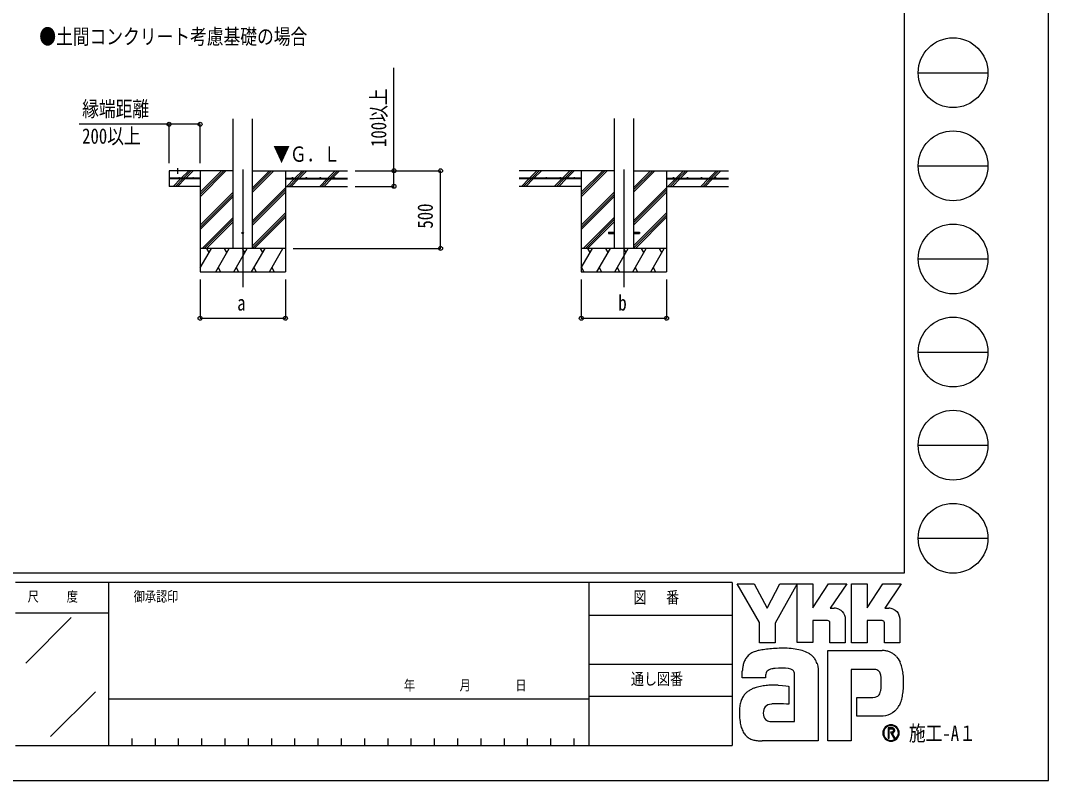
# Model space of a CAD drawing. Units: millimetres, scale not verified. Extents: x -12615 to 12615, y -8910 to 8910.
# Drawn here: x 5988 to 12615, y -8910 to -4014 of the extents above; entities that cross this region are included whole.
import ezdxf
from ezdxf.enums import TextEntityAlignment as Align

# ---------------------------------------------------------------- set-up
doc = ezdxf.new("R2010")
doc.units = ezdxf.units.MM
doc.header["$LTSCALE"] = 40
for name, color, linetype in [('0-2_USER1', 3, 'Continuous'), ('0-3_YKK_12', 2, 'Continuous'), ('0-4_YKK_13', 4, 'Continuous'), ('0-5_YKK_A1', 4, 'Continuous'), ('0-6_YKK_D', 6, 'Continuous'), ('0-7_YKK_ZWAK', 7, 'Continuous')]:
    doc.layers.add(name, color=color, linetype=linetype)
doc.styles.add('ＭＳ ゴシック', font='')
doc.styles.get('ＭＳ ゴシック').set_extended_font_data('MS Gothic')

msp = doc.modelspace()

# ---------------------------------------------------------------- linework, layer by layer
at = {"layer": '0-3_YKK_12'}
for p, q in [((7420.75, -4972.97), (7420.75, -5732.18)), ((9878.14, -4972.97), (9878.14, -5732.18))]:
    msp.add_line(p, q, dxfattribs=at)
at = {"layer": '0-4_YKK_13'}
for p, q in [((9778.14, -5377.68), (9778.14, -5386.68)), ((9778.14, -5377.68), (9815.64, -5377.68)), ((9778.14, -5386.68), (9815.64, -5386.68)), ((9940.64, -5377.68), (9978.14, -5377.68)), ((9940.64, -5386.68), (9978.14, -5386.68)), ((9978.14, -5377.68), (9978.14, -5386.68))]:
    msp.add_line(p, q, dxfattribs=at)
msp.add_circle((7420.75, -5382.18), 5, dxfattribs=at)
at = {"layer": '0-5_YKK_A1'}
for p, q in [((7358.25, -5482.18), (7358.25, -4646.83)), ((7483.25, -5482.18), (7483.25, -4646.83)), ((9815.64, -4645.83), (9815.64, -5482.18)), ((9940.64, -4645.83), (9940.64, -5482.18)), ((6999.27, -4965.97), (6999.27, -5000.82)), ((7145.75, -5029.68), (6945.75, -5029.68)), ((7145.75, -5034.68), (6945.75, -5034.68)), ((6973.62, -5080.78), (7019.71, -5034.68)), ((6986.35, -5082.18), (7033.85, -5034.68)), ((7000.5, -5082.18), (7048, -5034.68)), ((7024.71, -5029.68), (7072.21, -4982.18)), ((7038.85, -5029.68), (7086.36, -4982.18)), ((7053, -5029.68), (7100.5, -4982.18)), ((7145.75, -4982.18), (7145.75, -5632.18)), ((7145.75, -5149.06), (7312.63, -4982.18)), ((7145.75, -5134.92), (7298.49, -4982.18)), ((7145.75, -5120.78), (7284.35, -4982.18)), ((7145.75, -5029.68), (7145.75, -5034.68)), ((7483.25, -5119.93), (7621, -4982.18)), ((7483.25, -5105.79), (7606.85, -4982.18)), ((7483.25, -5091.65), (7592.71, -4982.18)), ((7483.25, -4982.18), (8095.75, -4982.18)), ((7695.75, -4982.18), (7695.75, -5632.18)), ((7695.75, -5029.68), (8095.75, -5029.68)), ((7695.75, -5029.68), (7695.75, -5034.68)), ((7695.75, -5034.68), (8095.75, -5034.68)), ((7704.84, -5082.18), (7752.34, -5034.68)), ((7718.99, -5082.18), (7766.49, -5034.68)), ((7733.13, -5082.18), (7780.63, -5034.68)), ((7757.34, -5029.68), (7804.85, -4982.18)), ((7771.49, -5029.68), (7818.99, -4982.18)), ((7785.63, -5029.68), (7833.13, -4982.18)), ((7916.98, -5082.18), (7964.48, -5034.68)), ((7931.12, -5082.18), (7978.62, -5034.68)), ((7945.26, -5082.18), (7992.76, -5034.68)), ((7969.48, -5029.68), (8016.98, -4982.18)), ((7983.62, -5029.68), (8031.12, -4982.18)), ((7997.76, -5029.68), (8045.26, -4982.18)), ((9815.64, -4982.18), (9203.14, -4982.18)), ((9603.14, -5029.68), (9203.14, -5029.68)), ((9603.14, -5034.68), (9203.14, -5034.68)), ((9217.47, -5082.18), (9264.97, -5034.68)), ((9231.61, -5082.18), (9279.11, -5034.68)), ((9245.75, -5082.18), (9293.25, -5034.68)), ((9269.97, -5029.68), (9317.47, -4982.18)), ((9284.11, -5029.68), (9285.78, -5028.02)), ((9288.97, -5024.83), (9331.61, -4982.18)), ((9298.25, -5029.68), (9345.75, -4982.18)), ((9431, -5080.78), (9477.1, -5034.68)), ((9443.74, -5082.18), (9491.24, -5034.68)), ((9457.89, -5082.18), (9505.39, -5034.68)), ((9482.1, -5029.68), (9529.6, -4982.18)), ((9496.24, -5029.68), (9543.74, -4982.18)), ((9510.39, -5029.68), (9557.89, -4982.18)), ((9603.14, -4982.18), (9603.14, -5632.18)), ((9603.14, -5149.06), (9770.02, -4982.18)), ((9603.14, -5134.92), (9755.88, -4982.18)), ((9603.14, -5120.78), (9741.73, -4982.18)), ((9603.14, -5029.68), (9603.14, -5034.68)), ((9940.64, -5119.93), (10078.39, -4982.18)), ((9940.64, -5105.79), (10064.24, -4982.18)), ((9940.64, -5091.65), (10050.1, -4982.18)), ((9940.64, -4982.18), (10553.14, -4982.18)), ((10153.14, -4982.18), (10153.14, -5632.18)), ((10153.14, -5029.68), (10553.14, -5029.68)), ((10153.14, -5029.68), (10153.14, -5034.68)), ((10153.14, -5034.68), (10553.14, -5034.68)), ((10162.23, -5082.18), (10209.73, -5034.68)), ((10176.37, -5082.18), (10223.88, -5034.68)), ((10190.52, -5082.18), (10238.02, -5034.68)), ((10214.73, -5029.68), (10262.23, -4982.18)), ((10228.88, -5029.68), (10276.38, -4982.18)), ((10243.02, -5029.68), (10290.52, -4982.18)), ((10374.37, -5082.18), (10421.87, -5034.68)), ((10388.51, -5082.18), (10436.01, -5034.68)), ((10402.65, -5082.18), (10450.15, -5034.68)), ((10426.87, -5029.68), (10474.37, -4982.18)), ((10441.01, -5029.68), (10488.51, -4982.18)), ((10455.15, -5029.68), (10502.65, -4982.18)), ((7145.75, -5082.18), (6945.75, -5082.18)), ((7483.25, -5303.78), (7695.75, -5091.28)), ((7695.75, -5082.18), (8095.75, -5082.18)), ((9603.14, -5082.18), (9203.14, -5082.18)), ((9940.64, -5303.78), (10153.14, -5091.28)), ((10153.14, -5082.18), (10553.14, -5082.18)), ((7145.75, -5332.91), (7358.25, -5120.41)), ((7145.75, -5347.05), (7358.25, -5134.55)), ((7145.75, -5361.19), (7358.25, -5148.7)), ((7483.25, -5317.92), (7695.75, -5105.42)), ((7483.25, -5332.06), (7695.75, -5119.56)), ((9603.14, -5332.91), (9815.64, -5120.41)), ((9603.14, -5347.05), (9815.64, -5134.55)), ((9603.14, -5361.19), (9815.64, -5148.7)), ((9940.64, -5317.92), (10153.14, -5105.42)), ((9940.64, -5332.06), (10153.14, -5119.56)), ((7158.61, -5482.18), (7358.25, -5282.54)), ((7172.75, -5482.18), (7358.25, -5296.68)), ((7483.25, -5465.91), (7695.75, -5253.41)), ((7483.25, -5480.05), (7695.75, -5267.55)), ((7495.26, -5482.18), (7695.75, -5281.69)), ((9615.99, -5482.18), (9815.64, -5282.54)), ((9630.14, -5482.18), (9815.64, -5296.68)), ((9940.64, -5465.91), (10153.14, -5253.41)), ((9940.64, -5480.05), (10153.14, -5267.55)), ((9952.65, -5482.18), (10153.14, -5281.69)), ((7186.89, -5482.18), (7358.25, -5310.83)), ((9644.28, -5482.18), (9815.64, -5310.83)), ((7695.75, -5482.18), (7145.75, -5482.18)), ((7145.75, -5607.63), (7218.18, -5482.18)), ((7203.18, -5508.17), (7188.17, -5482.18)), ((7247.04, -5632.18), (7333.65, -5482.18)), ((7318.65, -5508.16), (7303.65, -5482.18)), ((7362.51, -5632.18), (7449.12, -5482.18)), ((7434.12, -5508.17), (7419.11, -5482.18)), ((7477.98, -5632.18), (7564.59, -5482.18)), ((7549.59, -5508.17), (7534.58, -5482.18)), ((7593.45, -5632.18), (7680.06, -5482.18)), ((7650.06, -5482.18), (7650.06, -5482.18)), ((10153.14, -5482.18), (9603.14, -5482.18)), ((9603.14, -5607.63), (9675.57, -5482.18)), ((9660.56, -5508.17), (9645.56, -5482.18)), ((9704.43, -5632.18), (9791.04, -5482.18)), ((9776.03, -5508.16), (9761.03, -5482.18)), ((9819.9, -5632.18), (9906.51, -5482.18)), ((9891.5, -5508.17), (9876.5, -5482.18)), ((9935.37, -5632.18), (10021.98, -5482.18)), ((10006.97, -5508.17), (9991.97, -5482.18)), ((10050.84, -5632.18), (10137.45, -5482.18)), ((10122.45, -5508.16), (10107.44, -5482.18)), ((7145.75, -5632.18), (7695.75, -5632.18)), ((7262.04, -5606.2), (7277.04, -5632.18)), ((7377.51, -5606.2), (7392.51, -5632.18)), ((7492.98, -5606.2), (7507.98, -5632.18)), ((7608.45, -5606.2), (7623.45, -5632.18)), ((9603.14, -5632.18), (10153.14, -5632.18)), ((9603.96, -5606.2), (9618.96, -5632.18)), ((9719.43, -5606.2), (9734.43, -5632.18)), ((9834.9, -5606.2), (9849.9, -5632.18)), ((9950.37, -5606.2), (9965.37, -5632.18)), ((10065.84, -5606.2), (10080.84, -5632.18))]:
    msp.add_line(p, q, dxfattribs=at)
msp.add_lwpolyline([(7358.25, -4982.18), (6945.75, -4982.18), (6945.75, -5082.18)], dxfattribs=at)
for centre in [(7010.75, -5027.18), (7100.75, -5027.18), (7740.75, -5027.18), (7830.75, -5027.18), (7920.75, -5027.18), (8010.75, -5027.18), (9288.14, -5027.18), (9378.14, -5027.18), (9468.14, -5027.18), (9558.14, -5027.18), (10198.14, -5027.18), (10288.14, -5027.18), (10378.14, -5027.18), (10468.14, -5027.18)]:
    msp.add_circle(centre, 2.5, dxfattribs=at)
at = {"layer": '0-6_YKK_D'}
for p, q in [((6945.75, -4932.18), (6945.75, -4681.18)), ((7145.75, -4932.18), (7145.75, -4681.18)), ((8145.75, -4982.18), (8696.75, -4982.18)), ((8145.75, -4982.18), (8396.75, -4982.18)), ((8695.75, -5482.18), (8695.75, -4982.18)), ((8145.75, -5082.18), (8396.75, -5082.18)), ((7745.75, -5482.18), (8696.75, -5482.18)), ((7145.75, -5682.18), (7145.75, -5933.18)), ((7695.75, -5682.18), (7695.75, -5933.18)), ((9603.14, -5682.18), (9603.14, -5933.18)), ((10153.14, -5682.18), (10153.14, -5933.18)), ((7145.75, -5932.18), (7695.75, -5932.18)), ((9603.14, -5932.18), (10153.14, -5932.18))]:
    msp.add_line(p, q, dxfattribs=at)
for points in [[(8395.75, -5082.18), (8395.75, -4982.18), (8395.75, -4318.98)], [(7145.75, -4682.18), (6945.75, -4682.18), (6365.15, -4682.18)]]:
    msp.add_lwpolyline(points, dxfattribs=at)
for centre in [(6945.75, -4682.18), (7145.75, -4682.18), (8395.75, -4982.18), (8695.75, -4982.18), (8395.75, -5082.18), (8695.75, -5482.18), (7145.75, -5932.18), (7695.75, -5932.18), (9603.14, -5932.18), (10153.14, -5932.18)]:
    msp.add_circle(centre, 12.75, dxfattribs=at)
at = {"layer": '0-7_YKK_ZWAK'}
for p, q in [((11685.06, 8325), (11685.06, -7575)), ((11775.06, -4350), (12225.06, -4350)), ((11775.06, -4950), (12225.06, -4950)), ((11775.06, -5550), (12225.06, -5550)), ((11775.06, -6150), (12225.06, -6150)), ((11775.06, -6750), (12225.06, -6750)), ((11775.06, -7350), (12225.06, -7350)), ((11685.06, -7575), (-11714.94, -7575)), ((6555.06, -7635), (5955.06, -7635)), ((9652.56, -7635), (6555.06, -7635)), ((6555.06, -7635), (6555.06, -8685)), ((9652.56, -7635), (9652.56, -8685)), ((10575.06, -7635), (9652.56, -7635)), ((10575.06, -7635), (10575.06, -8685)), ((5955.06, -7830), (6555.06, -7830)), ((6021.31, -8154.87), (6315.11, -7861.08)), ((9652.56, -7845), (10575.06, -7845)), ((9652.56, -8160), (10575.06, -8160)), ((6182.02, -8627.97), (6470.68, -8339.3)), ((6555.06, -8385), (9652.56, -8385)), ((10575.06, -8370), (9652.56, -8370)), ((6705.06, -8640), (6705.06, -8685)), ((6855.06, -8640), (6855.06, -8685)), ((7005.06, -8640), (7005.06, -8685)), ((7155.06, -8640), (7155.06, -8685)), ((7305.06, -8640), (7305.06, -8685)), ((7455.06, -8640), (7455.06, -8685)), ((7605.06, -8640), (7605.06, -8685)), ((7755.06, -8640), (7755.06, -8685)), ((7905.06, -8640), (7905.06, -8685)), ((8055.06, -8640), (8055.06, -8685)), ((8205.06, -8640), (8205.06, -8685)), ((8355.06, -8640), (8355.06, -8685)), ((8505.06, -8640), (8505.06, -8685)), ((8655.06, -8640), (8655.06, -8685)), ((8805.06, -8640), (8805.06, -8685)), ((8955.06, -8640), (8955.06, -8685)), ((9105.06, -8640), (9105.06, -8685)), ((9255.06, -8640), (9255.06, -8685)), ((9405.06, -8640), (9405.06, -8685)), ((9555.06, -8640), (9555.06, -8685)), ((11600.02, -8651.94), (11600.02, -8651.94)), ((5955.06, -8685), (6555.06, -8685)), ((6555.06, -8685), (9652.56, -8685)), ((9652.56, -8685), (10575.06, -8685))]:
    msp.add_line(p, q, dxfattribs=at)
for points in [[(-12615, -8910), (12615, -8910), (12615, 8910), (-12615, 8910)], [(10608.06, -7644), (10718.49, -7644), (10801.41, -7800.3), (10884.12, -7644), (10994.63, -7644), (10853.01, -7895.97), (10853.01, -8022.4), (10752.29, -8022.4), (10752.29, -7892.57)]]:
    msp.add_lwpolyline(points, close=True, dxfattribs=at)
for points in [[(11191.64, -7879.83), (11096.31, -7879.83), (11096.31, -8022.29), (10994.74, -8022.29), (10994.74, -7644), (11096.31, -7644), (11096.31, -7798.75), (11196.21, -7644), (11315.52, -7644), (11208.48, -7800.64), (11212.27, -7800.64), (11216.46, -7800.64), (11220.76, -7800.64), (11224.9, -7800.64), (11228.6, -7800.64), (11231.58, -7800.64), (11233.57, -7800.64), (11234.3, -7800.64)], [(11542.53, -7879.83), (11447.31, -7879.83), (11447.31, -8022.4), (11345.69, -8022.4), (11345.69, -7644), (11447.31, -7644), (11447.31, -7798.75), (11547.1, -7644), (11666.41, -7644), (11559.37, -7800.64), (11563.2, -7800.64), (11567.41, -7800.64), (11571.71, -7800.64), (11575.84, -7800.64), (11579.52, -7800.64), (11582.49, -7800.64), (11584.47, -7800.64), (11585.19, -7800.64)], [(11263.52, -7806.64), (11275.65, -7813.57), (11285.92, -7822.6), (11294.18, -7833.36), (11300.27, -7845.45), (11304.03, -7858.49), (11305.32, -7872.11), (11305.32, -8022.65), (11206.23, -8022.65), (11206.23, -7894.23)], [(11614.45, -7806.64), (11626.61, -7813.57), (11636.92, -7822.6), (11645.22, -7833.36), (11651.35, -7845.45), (11655.14, -7858.49), (11656.44, -7872.11), (11656.44, -8022.4), (11557.12, -8022.4), (11557.12, -7894.23)], [(11486.61, -8194.52), (11343.58, -8194.52), (11343.58, -8655), (11193.69, -8655), (11193.69, -8072.37), (11542.06, -8072.37)], [(11636.14, -8113.54), (11645.92, -8125.87), (11653.24, -8137.83), (11658.35, -8148.65)], [(10814.39, -8196.93), (10807.42, -8200.86), (10801.98, -8205.65), (10797.86, -8211.25), (10794.88, -8217.59), (10792.82, -8224.59), (10791.48, -8232.21), (10790.67, -8240.37), (10790.19, -8249), (10640.23, -8249.37), (10640.67, -8228.86), (10641.5, -8205.82)], [(11123.13, -8157.5), (11127.38, -8174.71), (11129.79, -8193.13), (11130.55, -8212.76), (11130.55, -8655), (10768.66, -8655)], [(10871.84, -8296.58), (10900.22, -8298.46), (10922.53, -8300.96), (10937.13, -8303.3), (10942.36, -8304.7), (10942.36, -8419.42), (10925.77, -8417.67), (10907.57, -8416.68), (10888.94, -8416.3), (10871.06, -8416.36), (10855.1, -8416.69), (10842.25, -8417.13), (10833.68, -8417.51), (10830.56, -8417.68), (10817.59, -8420.05), (10806.4, -8423.76), (10797.01, -8428.84), (10789.4, -8435.31), (10783.58, -8443.19), (10779.55, -8452.51), (10777.31, -8463.3), (10776.86, -8475.57), (10778.29, -8489.07), (10781.15, -8500.22), (10785.28, -8509.25), (10790.48, -8516.37), (10796.58, -8521.78), (10803.4, -8525.72), (10810.76, -8528.37), (10818.48, -8529.97), (10977.79, -8529.97), (10977.79, -8235.22), (10977.83, -8229.38), (10977.53, -8223.66), (10976.78, -8218.16), (10975.5, -8212.94), (10973.59, -8208.07), (10970.96, -8203.64), (10967.51, -8199.72), (10963.16, -8196.37)], [(10963.16, -8196.37), (10953.82, -8192.71), (10938.88, -8189.6), (10919.82, -8187.31), (10898.12, -8186.08), (10875.25, -8186.18), (10852.69, -8187.85)], [(11537.48, -8282.99), (11537.29, -8263.9), (11536.38, -8246.69), (11534.23, -8231.59), (11530.31, -8218.78)], [(11623.69, -8462.91), (11609.85, -8473.67), (11595.43, -8482.13), (11580.55, -8488.44), (11565.3, -8492.76), (11549.8, -8495.23), (11534.16, -8496.03), (11380.08, -8496.03), (11380.08, -8374.99), (11466.96, -8374.99), (11482.98, -8374.77), (11497.07, -8373.4), (11509.16, -8369.86)], [(11623.82, -8587.79), (11623.75, -8586.03), (11623.53, -8584.34), (11623.16, -8582.71), (11622.66, -8581.16), (11622.01, -8579.69), (11621.22, -8578.31), (11620.3, -8577.02), (11619.24, -8575.84), (11617.85, -8574.61), (11616.31, -8573.54), (11614.62, -8572.63), (11612.79, -8571.88), (11610.84, -8571.29), (11608.75, -8570.87), (11606.55, -8570.61), (11604.23, -8570.53), (11581.5, -8570.53), (11581.5, -8637.42), (11588.37, -8637.42), (11588.37, -8577.35), (11604.23, -8577.35), (11605.87, -8577.41), (11607.41, -8577.57), (11608.85, -8577.83), (11610.19, -8578.2), (11611.42, -8578.67), (11612.53, -8579.24), (11613.52, -8579.9), (11614.4, -8580.67)], [(11617.08, -8587.79), (11616.66, -8591.01), (11615.51, -8593.54), (11613.78, -8595.47), (11611.64, -8596.87), (11609.23, -8597.83), (11606.71, -8598.42), (11604.25, -8598.72), (11601.99, -8598.8), (11596.03, -8598.8), (11599.04, -8603.91), (11618.68, -8637.65), (11626.54, -8637.65), (11607.6, -8605.17), (11609.37, -8604.82), (11611.07, -8604.37), (11612.67, -8603.83), (11614.19, -8603.2), (11615.6, -8602.47), (11616.92, -8601.65), (11618.14, -8600.73), (11619.24, -8599.73)]]:
    msp.add_lwpolyline(points, dxfattribs=at)
for centre in [(12000.06, -4350), (12000.06, -4950), (12000.06, -5550), (12000.06, -6150), (12000.06, -6750), (12000.06, -7350)]:
    msp.add_circle(centre, 225, dxfattribs=at)
for centre, radius, start, end in [((11234.45, -7875.57), 74.93, 78.26798, 90.11215), ((11235.52, -7870.11), 69.37, 66.19963, 78.22058), ((11585.34, -7875.7), 75.07, 78.27851, 90.10826), ((11586.37, -7870.44), 69.7, 66.2483, 78.23226), ((11192.17, -7893.88), 14.06, 358.57817, 92.1683), ((11543.13, -7893.81), 14, 358.29941, 92.43455), ((10769.15, -8207.24), 135.84, 108.37421, 122.42809), ((10791.88, -8288.08), 219.75, 100.93159, 107.35499), ((10866.16, -8648.45), 587.69, 97.86054, 101.37938), ((10901.03, -8890.74), 832.48, 94.90201, 97.9576), ((10903.41, -8910.14), 852, 91.6169, 94.94971), ((10900.11, -8772.18), 714.01, 87.51794, 91.66439), ((10909.38, -8573.33), 514.94, 81.92631, 87.59083), ((10936.76, -8385.69), 325.32, 73.67137, 82.05943), ((10977.38, -8249.75), 183.45, 60.60528, 73.9085), ((11536.36, -8232.64), 160.37, 78.73198, 87.96551), ((11541.07, -8208.59), 135.87, 69.03034, 78.69541), ((11545.45, -8196.9), 123.38, 59.39484, 68.9885), ((10774.82, -8193.86), 130.74, 152.2125, 163.4865), ((10754.81, -8183.52), 108.22, 138.03852, 152.12015), ((10754.79, -8184.02), 108.55, 122.60463, 137.83438), ((10994.01, -8216.59), 146.41, 52.17347, 59.90542), ((11008.88, -8197.34), 122.08, 43.55042, 52.14561), ((11017.07, -8189.43), 110.69, 34.48659, 43.50182), ((11017.13, -8189.26), 110.55, 25.58915, 34.43128), ((11007.29, -8193.87), 121.41, 17.43089, 25.54591), ((11547.48, -8193.34), 119.28, 50.3012, 59.3616), ((11546.74, -8194.18), 120.4, 42.05209, 50.28551), ((11487.28, -8228.44), 188.76, 14.76267, 25.00486), ((10913.41, -8221.38), 272.36, 171.55622, 176.72493), ((10821.12, -8207.6), 179.04, 163.48385, 171.57982), ((10853.97, -8290.89), 101.95, 102.4979, 112.84632), ((10873.7, -8375.98), 189.3, 96.37207, 102.75341), ((11487.42, -8268.03), 73.52, 77.94572, 90.63794), ((11493.81, -8238.05), 42.86, 60.20991, 77.92418), ((11497.96, -8230.26), 34.04, 39.8078, 59.75378), ((11492.14, -8234.71), 41.37, 22.65544, 39.38165), ((11371.51, -8259.99), 308.76, 7.9139, 14.95041), ((11196.61, -8284.73), 340.88, 355.2339, 0.29193), ((11255.87, -8276.8), 425.61, 2.54376, 8.01251), ((11189.59, -8280.29), 491.98, 357.76419, 2.60674), ((10750.42, -8434.88), 122.29, 130.60221, 141.94427), ((10757.63, -8443.54), 133.55, 120.60724, 130.53081), ((10771.85, -8467.72), 161.6, 112.58838, 120.58162), ((10790.98, -8513.7), 211.4, 106.61303, 112.59024), ((10821.07, -8614.84), 316.93, 99.87193, 106.59825), ((10837.93, -8709.82), 413.39, 94.78469, 99.91711), ((10846.14, -8804.31), 508.24, 90.80099, 94.81812), ((10847.39, -8874.68), 578.61, 87.57779, 90.82714), ((11460.15, -8319.42), 74.48, 334.00676, 347.34989), ((11377.49, -8300.27), 159.33, 347.14308, 355.40008), ((11307.45, -8294.38), 373.25, 347.15166, 352.97565), ((11208.51, -8281.51), 473.02, 352.8937, 357.82206), ((10826.95, -8462.09), 204.02, 164.97537, 174.56739), ((10777.37, -8448.87), 152.71, 153.89178, 164.94341), ((10754.78, -8438.01), 127.65, 142.04688, 153.80771), ((11495.16, -8338.28), 34.54, 293.91672, 314.09376), ((11490.45, -8334.13), 40.8, 314.78099, 333.92928), ((11551.08, -8368.28), 118.04, 326.23251, 339.61931), ((11440.22, -8325.35), 236.92, 339.22498, 347.31457), ((10914.4, -8470.46), 291.87, 174.55588, 182.47272), ((11523.69, -8350.16), 150.71, 311.57033, 318.66243), ((11506.24, -8334.86), 173.92, 318.67367, 325.29112), ((11077.49, -8467.89), 454.94, 181.90948, 187.89042), ((10886.08, -8494.82), 261.65, 187.80471, 196.36971), ((10785.01, -8524.67), 156.26, 196.3102, 208.20993), ((10741.01, -8548.09), 106.41, 208.29777, 223.35561), ((11599.78, -8604.63), 52.6, 179.86065, 225.14399), ((11600.11, -8604.57), 52.92, 90.09157, 179.92363), ((11599.77, -8604.4), 47.06, 134.8007, 180.12175), ((11599.58, -8604.7), 46.87, 179.75513, 225.29722), ((11599.91, -8604.13), 46.97, 89.86602, 135.149), ((11600.1, -8604.47), 52.82, 44.93442, 90.08536), ((11600.12, -8604.49), 47.33, 45.03108, 90.11509), ((11599.95, -8604.42), 47.52, 270.09072, 359.90926), ((11607.02, -8587.51), 10.06, 358.3894, 42.86139), ((11607.22, -8588.27), 16.6, 316.37674, 1.6565), ((11600.15, -8604.5), 47.31, 0.00643, 45.07115), ((11600.52, -8604.31), 52.41, 359.78949, 45.13288), ((11600.39, -8604.71), 52.54, 314.92572, 0.23508), ((10731.08, -8556.83), 93.2, 223.64205, 239.63663), ((10739.32, -8541.84), 110.3, 239.8785, 253.65355), ((10754.4, -8490.03), 164.26, 253.69102, 263.74909), ((10767.18, -8376.29), 278.71, 263.68487, 270.30455), ((11600.03, -8604.63), 52.77, 224.94536, 269.98445), ((11599.93, -8605.12), 46.82, 224.62822, 270.10973), ((11600.03, -8604.37), 53.04, 269.98802, 314.93777)]:
    msp.add_arc(centre, radius, start, end, dxfattribs=at)

# ---------------------------------------------------------------- texts
at = {"layer": '0-2_USER1', "style": 'ＭＳ ゴシック', "width": 0.8}
msp.add_text('●土間コンクリート考慮基礎の場合', height=98.97, dxfattribs=at).set_placement((6108.92, -4196.36), align=Align.BOTTOM_LEFT)
at = {"layer": '0-5_YKK_A1', "style": 'ＭＳ ゴシック', "width": 0.8}
msp.add_text('▼Ｇ．Ｌ', height=98.97, dxfattribs=at).set_placement((7616.9, -4953.73), align=Align.BOTTOM_LEFT)
at = {"layer": '0-6_YKK_D', "style": 'ＭＳ ゴシック', "width": 0.8}
for s, p in [('100以上', (8375.75, -4828.58)), ('500', (8675.75, -5354.58))]:
    msp.add_text(s, height=98.97, rotation=90, dxfattribs=at).set_placement(p, align=Align.BOTTOM_LEFT)
for s, p in [('縁端距離', (6385.15, -4662.18)), ('200以上', (6385.15, -4837.18)), ('a', (7384.75, -5912.18)), ('b', (9842.14, -5912.18))]:
    msp.add_text(s, height=98.97, dxfattribs=at).set_placement(p, align=Align.BOTTOM_LEFT)
at = {"layer": '0-7_YKK_ZWAK', "style": 'ＭＳ ゴシック', "width": 0.8}
for s, height, p in [('尺     度', 65.98, (6034.26, -7777.5)), ('御承認印', 65.98, (6717.41, -7777.5)), ('図\u3000 番', 76.98, (9940.21, -7792.5)), ('通し図番', 76.98, (9923.41, -8317.5)), ('年        月        日', 65.98, (8459.72, -8349.64)), ('施工-A１', 98.97, (11715.06, -8685))]:
    msp.add_text(s, height=height, dxfattribs=at).set_placement(p, align=Align.BOTTOM_LEFT)

doc.saveas('drawing.dxf')
